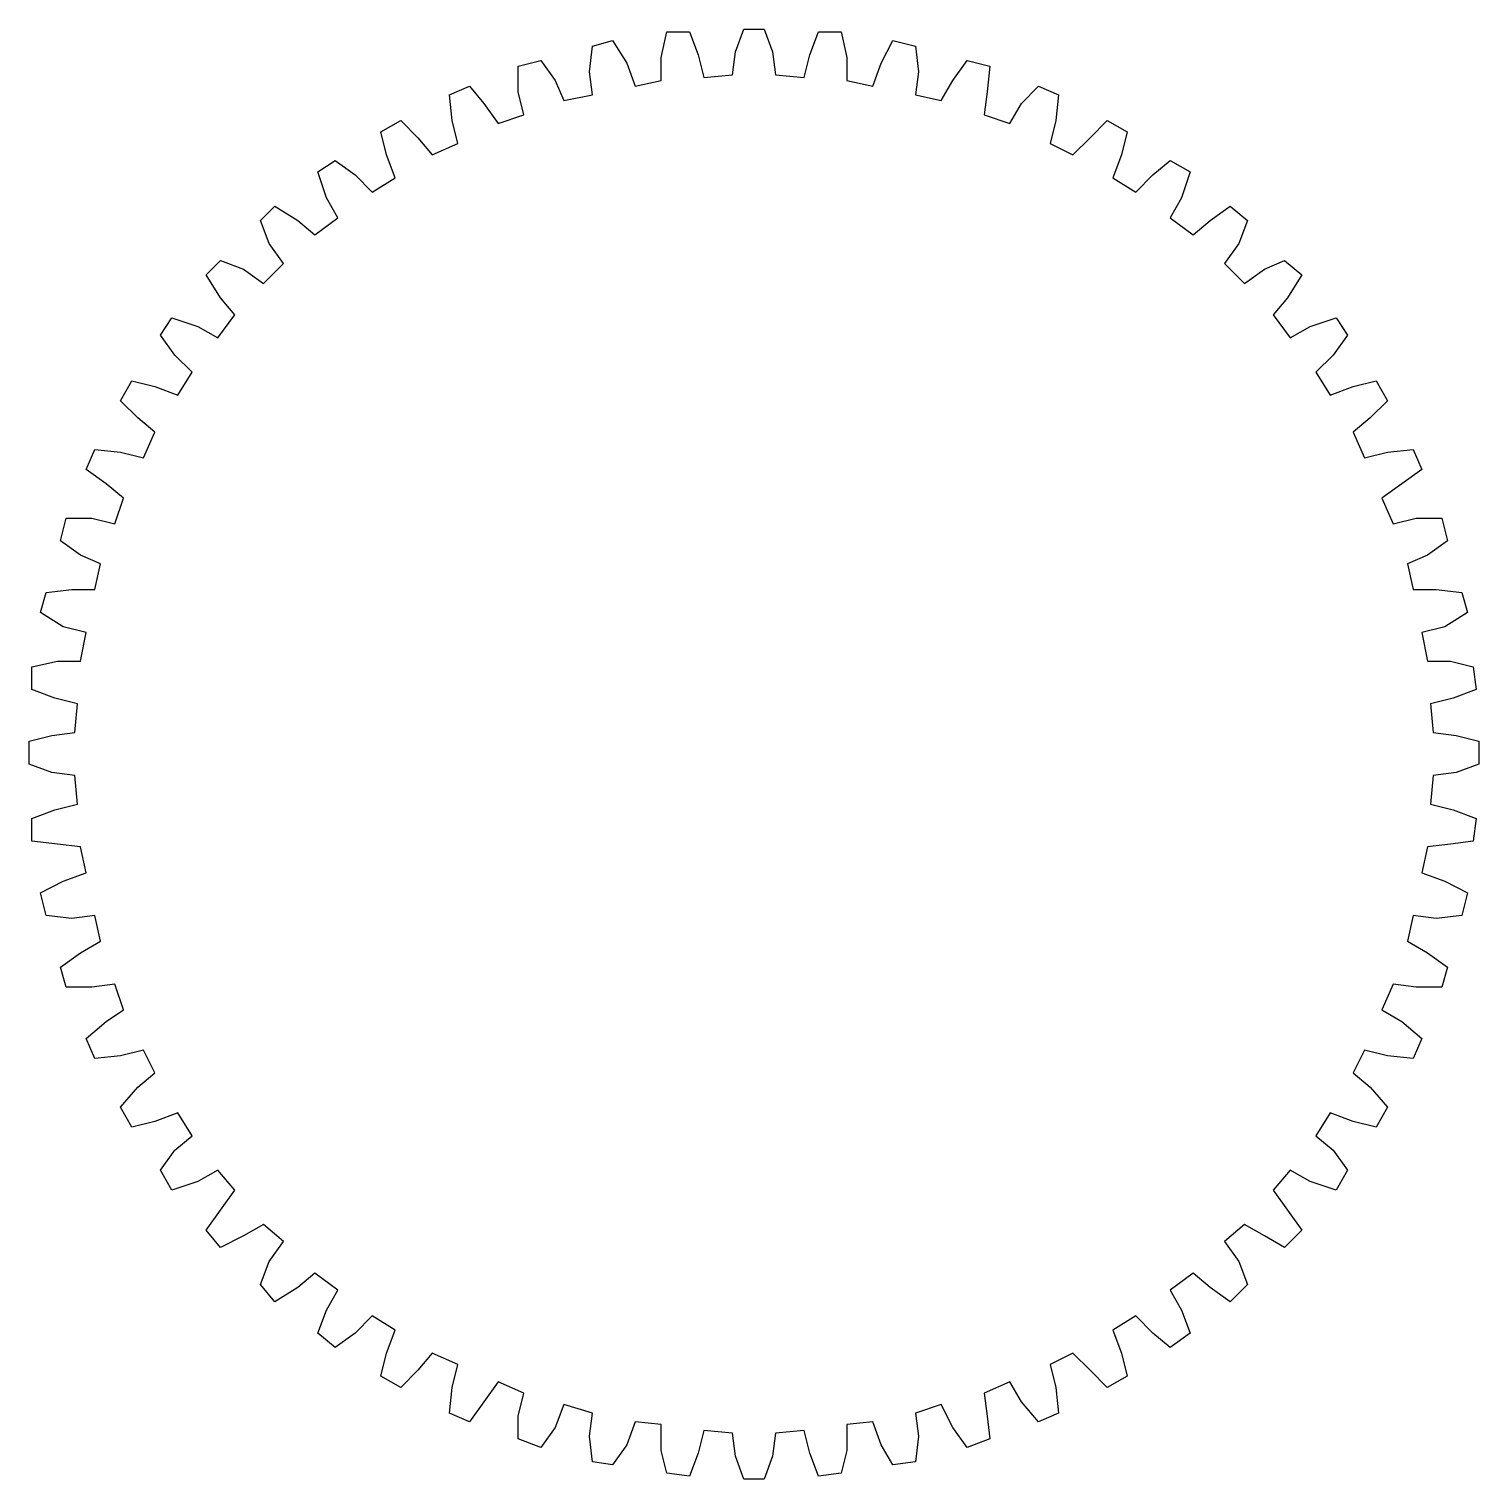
# Model space of a CAD drawing. Extents: x -43.9 to 44.8, y -43.9 to 44.8.
import ezdxf

# ---------------------------------------------------------------- set-up
doc = ezdxf.new("R2010")
doc.units = 0
doc.layers.add('Ebene_1', color=7, linetype='CONTINUOUS')

msp = doc.modelspace()

# ---------------------------------------------------------------- linework, layer by layer
at = {"layer": 'Ebene_1', "color": 1}
msp.add_lwpolyline([(41.997946, 1.75476), (43.397726, 1.57979), (44.797446, 1.22983), (44.797446, -0.16998), (43.397726, -0.69488), (41.997946, -0.86985), (41.822946, -2.61954), (43.222756, -2.96948), (44.622476, -3.49441), (44.447516, -4.89414), (43.047786, -5.06911), (41.647986, -5.24408), (41.298046, -6.81885), (42.697826, -7.3437), (44.097546, -8.04361), (43.747606, -9.44341), (42.172916, -9.61838), (40.773106, -9.44341), (40.423226, -11.0181), (41.647986, -11.71801), (42.872816, -12.59288), (42.522856, -13.81763), (40.948076, -13.81763), (39.548356, -13.64266), (38.848456, -15.21744), (40.073286, -15.91731), (41.298046, -16.9671), (40.773106, -18.19194), (39.198416, -18.01694), (37.798616, -17.667), (37.098786, -19.06673), (38.148546, -19.9416), (39.198416, -21.16641), (38.498516, -22.39117), (37.098786, -22.04123), (35.698986, -21.51637), (34.824116, -22.9161), (35.873956, -23.79097), (36.748846, -25.01573), (36.048946, -26.24054), (34.474226, -25.71563), (33.249416, -25.01573), (32.199576, -26.24054), (33.074446, -27.46537), (33.949316, -28.69012), (32.899456, -29.73997), (31.674726, -29.04006), (30.449886, -28.34016), (29.225076, -29.39), (30.099946, -30.61484), (30.624856, -32.01456), (29.575016, -33.0644), (28.350266, -32.18953), (27.300426, -31.31466), (25.900616, -32.3645), (26.600516, -33.58934), (27.125456, -34.98906), (25.900616, -35.86393), (24.850856, -34.98906), (23.800986, -33.93922), (22.401266, -34.81409), (22.926116, -36.21387), (23.276086, -37.61359), (22.051326, -38.3135), (21.001486, -37.26366), (19.951616, -36.21387), (18.551896, -36.91372), (18.901856, -38.3135), (19.076826, -39.88819), (17.851996, -40.41312), (16.802226, -39.18837), (16.102326, -37.96356), (14.527556, -38.66346), (14.702526, -40.06319), (14.877516, -41.46296), (13.477796, -41.9879), (12.602896, -40.76309), (11.903014, -39.36336), (10.328298, -39.88819), (10.503294, -41.288), (10.328298, -42.86269), (8.92852, -43.03769), (8.228618, -41.81293), (7.703764, -40.41312), (6.12899, -40.58809), (6.12899, -42.16287), (5.779026, -43.56259), (4.3793, -43.73759), (3.854394, -42.33786), (3.504429, -40.93806), (1.754766, -41.11303), (1.579797, -42.51283), (1.054864, -43.91256), (-0.169945, -43.91256), (-0.694879, -42.51283), (-0.869848, -41.11303), (-2.619537, -40.93806), (-2.969475, -42.33786), (-3.494409, -43.73759), (-4.894134, -43.56259), (-5.244072, -42.16287), (-5.244072, -40.58809), (-6.818845, -40.41312), (-7.343699, -41.81293), (-8.21857, -43.03769), (-9.443406, -42.86269), (-9.618375, -41.288), (-9.443406, -39.88819), (-11.193069, -39.36336), (-11.718002, -40.76309), (-12.592874, -41.9879), (-13.992599, -41.46296), (-13.992599, -40.06319), (-13.642635, -38.66346), (-15.217408, -37.96356), (-16.092226, -39.18837), (-16.967098, -40.41312), (-18.191907, -39.88819), (-18.016938, -38.3135), (-17.667, -36.91372), (-19.241694, -36.21387), (-20.116565, -37.26366), (-21.166406, -38.3135), (-22.391162, -37.61359), (-22.041224, -36.21387), (-21.51637, -34.81409), (-22.916095, -33.93922), (-23.965935, -34.98906), (-25.190692, -35.86393), (-26.240532, -34.98906), (-25.715599, -33.58934), (-25.015723, -32.3645), (-26.415501, -31.31466), (-27.465367, -32.18953), (-28.865093, -33.0644), (-29.739964, -32.01456), (-29.215031, -30.61484), (-28.340159, -29.39), (-29.564995, -28.34016), (-30.789725, -29.04006), (-32.189529, -29.73997), (-33.064401, -28.69012), (-32.189529, -27.46537), (-31.314658, -26.24054), (-32.364498, -25.01573), (-33.589334, -25.71563), (-35.164028, -26.24054), (-35.86393, -25.01573), (-34.989059, -23.79097), (-33.939192, -22.9161), (-34.81409, -21.51637), (-36.213868, -22.04123), (-37.613594, -22.39117), (-38.313496, -21.16641), (-37.263656, -19.9416), (-36.213868, -19.06673), (-36.913691, -17.667), (-38.313496, -18.01694), (-39.88819, -18.19194), (-40.413123, -16.9671), (-39.188367, -15.91731), (-38.138527, -15.21744), (-38.66346, -13.64266), (-40.063185, -13.81763), (-41.637959, -13.81763), (-41.987897, -12.59288), (-40.763061, -11.71801), (-39.538331, -11.0181), (-39.88819, -9.44341), (-41.287995, -9.61838), (-42.862689, -9.44341), (-43.212653, -8.04361), (-41.812928, -7.3437), (-40.413123, -6.81885), (-40.763061, -5.24408), (-42.162866, -5.06911), (-43.73756, -4.89414), (-43.73756, -3.49441), (-42.337835, -2.96948), (-40.938057, -2.61954), (-41.113026, -0.86985), (-42.51283, -0.69488), (-43.912555, -0.16998), (-43.912555, 1.22983), (-42.51283, 1.57979), (-41.113026, 1.75476), (-40.938057, 3.50443), (-42.337835, 3.85439), (-43.73756, 4.3793), (-43.73756, 5.77902), (-42.162866, 6.12899), (-40.763061, 6.12899), (-40.413123, 7.87865), (-41.812928, 8.22861), (-43.212653, 9.10349), (-42.862689, 10.32829), (-41.287995, 10.50326), (-39.88819, 10.50326), (-39.538331, 12.07798), (-40.763061, 12.60289), (-41.987897, 13.47777), (-41.637959, 14.87749), (-40.063185, 14.87749), (-38.66346, 14.52755), (-38.138527, 16.10233), (-39.188367, 16.97712), (-40.413123, 17.85199), (-39.88819, 19.07683), (-38.313496, 18.90186), (-36.913691, 18.55189), (-36.213868, 20.12659), (-37.263656, 21.00149), (-38.313496, 22.05133), (-37.613594, 23.27608), (-36.213868, 22.92612), (-34.81409, 22.40126), (-33.939192, 23.80099), (-34.989059, 24.85086), (-35.86393, 26.07558), (-35.164028, 27.12545), (-33.589334, 26.60052), (-32.364498, 25.90062), (-31.314658, 27.30042), (-32.189529, 28.35026), (-33.064401, 29.74999), (-32.189529, 30.62486), (-30.789725, 30.09995), (-29.564995, 29.22505), (-28.340159, 30.44989), (-29.215031, 31.67464), (-29.739964, 33.07445), (-28.865093, 33.94932), (-27.465367, 33.07445), (-26.415501, 32.19955), (-25.015723, 33.24942), (-25.715599, 34.47423), (-26.240532, 36.04895), (-25.190692, 36.74882), (-23.965935, 35.87395), (-22.916095, 34.82411), (-21.51637, 35.69898), (-22.041224, 37.09879), (-22.391162, 38.49851), (-21.166406, 39.19842), (-20.116565, 38.14855), (-19.241694, 37.09879), (-17.667, 37.79861), (-18.016938, 39.19842), (-18.191907, 40.77311), (-16.967098, 41.29804), (-16.092226, 40.24826), (-15.217408, 39.02342), (-13.642635, 39.54835), (-13.992599, 40.94808), (-13.992599, 42.52285), (-12.592874, 42.87282), (-11.718002, 41.64798), (-11.193069, 40.42322), (-9.443406, 40.77311), (-9.618375, 42.17291), (-9.443406, 43.74761), (-8.21857, 44.09755), (-7.343699, 42.69782), (-6.818845, 41.29804), (-5.244072, 41.64798), (-5.244072, 43.04779), (-4.894134, 44.62248), (-3.494409, 44.62248), (-2.969475, 43.22275), (-2.619537, 41.82295), (-0.869848, 41.99792), (-0.694879, 43.39772), (-0.169945, 44.79745), (1.054864, 44.79745), (1.579797, 43.39772), (1.754766, 41.99792), (3.504429, 41.82295), (3.854394, 43.22275), (4.3793, 44.62248), (5.779026, 44.62248), (6.12899, 43.04779), (6.12899, 41.64798), (7.703764, 41.29804), (8.228618, 42.69782), (8.92852, 44.09755), (10.328298, 43.74761), (10.503294, 42.17291), (10.328298, 40.77311), (11.903014, 40.42322), (12.602896, 41.64798), (13.477796, 42.87282), (14.877516, 42.52285), (14.702526, 40.94808), (14.527556, 39.54835), (16.102326, 39.02342), (16.802226, 40.24826), (17.851996, 41.29804), (19.076826, 40.77311), (18.901856, 39.19842), (18.551896, 37.79861), (19.951616, 37.09879), (21.001486, 38.14855), (22.051326, 39.19842), (23.276086, 38.49851), (22.926116, 37.09879), (22.401266, 35.69898), (23.800986, 34.82411), (24.850856, 35.87395), (25.900616, 36.74882), (27.125456, 36.04895), (26.600516, 34.47423), (25.900616, 33.24942), (27.300426, 32.19955), (28.350266, 33.07445), (29.575016, 33.94932), (30.624856, 33.07445), (30.099946, 31.67464), (29.225076, 30.44989), (30.449886, 29.22505), (31.674726, 30.09995), (32.899456, 30.62486), (33.949316, 29.74999), (33.074446, 28.35026), (32.199576, 27.30042), (33.249416, 25.90062), (34.474226, 26.60052), (36.048946, 27.12545), (36.748846, 26.07558), (35.873956, 24.85086), (34.824116, 23.80099), (35.698986, 22.40126), (37.098786, 22.92612), (38.498516, 23.27608), (39.198416, 22.05133), (38.148546, 21.00149), (37.098786, 20.12659), (37.798616, 18.55189), (39.198416, 18.90186), (40.773106, 19.07683), (41.298046, 17.85199), (40.073286, 16.97712), (38.848456, 16.10233), (39.548356, 14.52755), (40.948076, 14.87749), (42.522856, 14.87749), (42.872816, 13.47777), (41.647986, 12.60289), (40.423226, 12.07798), (40.773106, 10.50326), (42.172916, 10.50326), (43.747606, 10.32829), (44.097546, 9.10349), (42.697826, 8.22861), (41.298046, 7.87865), (41.647986, 6.12899), (43.047786, 6.12899), (44.447516, 5.77902), (44.622476, 4.3793), (43.222756, 3.85439), (41.822946, 3.50443)], close=True, dxfattribs=at)

doc.saveas('drawing.dxf')
